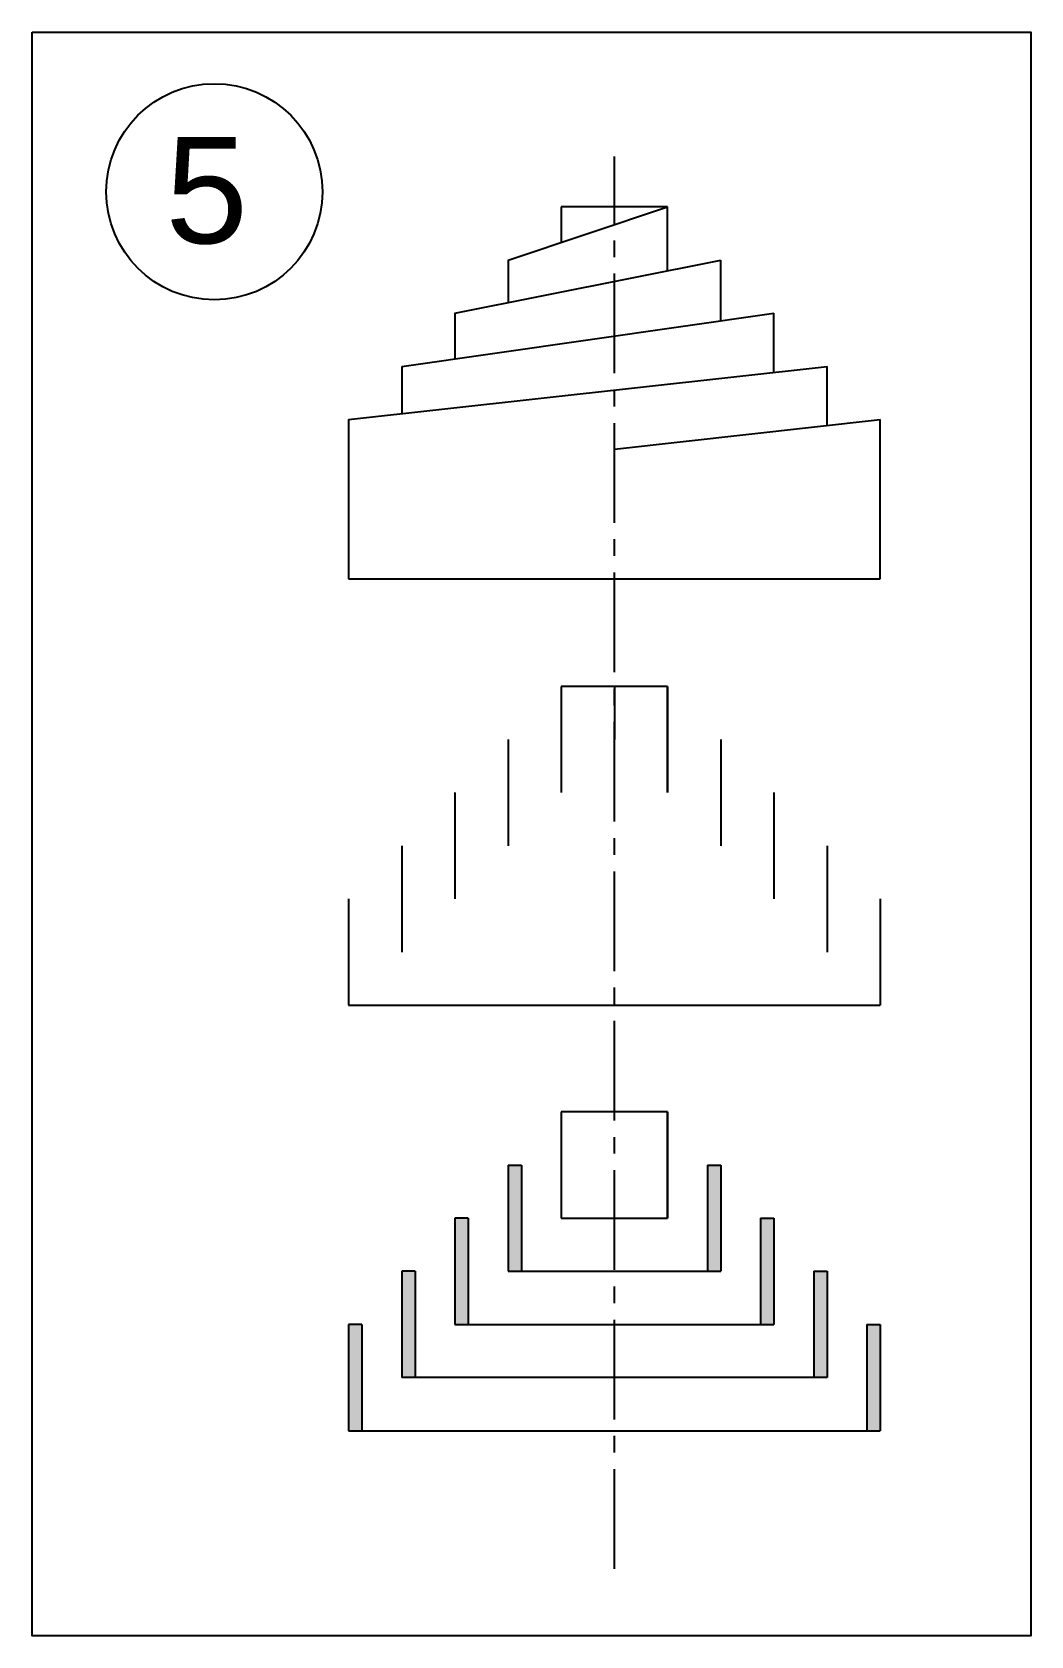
# Model space of a CAD drawing. Header units: inches. Extents: x 9 to 3869, y -675 to 528.
# Drawn here: x 3681 to 3868.9, y -674.6 to -372.8 of the extents above; entities that cross this region are included whole.
import ezdxf

# ---------------------------------------------------------------- set-up
doc = ezdxf.new("R2010")
doc.units = ezdxf.units.IN
doc.header["$MEASUREMENT"] = 0
doc.linetypes.add('CENTER2', pattern=[1.125, 0.75, -0.125, 0.125, -0.125])
doc.styles.get("Standard").update_dxf_attribs({"font": 'arial.ttf'})

msp = doc.modelspace()

# ---------------------------------------------------------------- hatches: boundary and pattern name
h = msp.add_hatch()
h.set_pattern_fill('ANGLE', color=256, scale=2.5)
h.set_pattern_definition([(0, (0, 0), (0, 0.6875), [0.5, -0.1875]), (90, (0, 0), (-0.6875, 4e-17), [0.5, -0.1875])])
h.paths.add_polyline_path([(3763.07431, -596.01114), (3760.57431, -596.01114), (3760.57431, -616.01114), (3763.07431, -616.01114)])
h.paths.add_polyline_path([(3743.07431, -616.01114), (3740.57431, -616.01114), (3740.57431, -636.01114), (3743.07431, -636.01114)])
h.paths.add_polyline_path([(3753.07431, -606.01114), (3750.57431, -606.01114), (3750.57431, -626.01114), (3753.07431, -626.01114)])
h.paths.add_polyline_path([(3773.07431, -586.01114), (3770.57431, -586.01114), (3770.57431, -606.01114), (3773.07431, -606.01114)])
h.paths.add_polyline_path([(3810.57431, -586.01114), (3808.07431, -586.01114), (3808.07431, -606.01114), (3810.57431, -606.01114)])
h.paths.add_polyline_path([(3820.57431, -596.01114), (3818.07431, -596.01114), (3818.07431, -616.01114), (3820.57431, -616.01114)])
h.paths.add_polyline_path([(3830.57431, -606.01114), (3828.07431, -606.01114), (3828.07431, -626.01114), (3830.57431, -626.01114)])
h.paths.add_polyline_path([(3840.57431, -616.01114), (3838.07431, -616.01114), (3838.07431, -636.01114), (3840.57431, -636.01114)])

# ---------------------------------------------------------------- linework, layer by layer
at = {"color": 1, "linetype": 'CENTER2', "ltscale": 25}
msp.add_line((3790.57431, -661.99737), (3790.57431, -396.18362), dxfattribs=at)
for p, q in [((3770.57431, -415.70019), (3800.57431, -405.70019)), ((3800.57431, -405.70019), (3780.57431, -405.70019)), ((3780.57431, -405.70019), (3780.57431, -412.36686)), ((3800.57431, -417.70019), (3800.57431, -405.70019)), ((3760.57431, -425.70019), (3810.57431, -415.70019)), ((3770.57431, -415.70019), (3770.57431, -423.70019)), ((3810.57431, -427.12876), (3810.57431, -415.70019)), ((3750.57431, -435.70019), (3820.57431, -425.70019)), ((3760.57431, -425.70019), (3760.57431, -434.27162)), ((3820.57431, -436.8113), (3820.57431, -425.70019)), ((3740.57431, -445.70019), (3830.57431, -435.70019)), ((3750.57431, -435.70019), (3750.57431, -444.58908)), ((3830.57431, -446.8113), (3830.57431, -435.70019)), ((3740.57431, -445.70019), (3740.57431, -475.70019)), ((3790.57431, -451.25574), (3840.57431, -445.70019)), ((3840.57431, -475.70019), (3840.57431, -445.70019)), ((3740.57431, -475.70019), (3840.57431, -475.70019)), ((3780.57431, -495.92951), (3780.57431, -515.92951)), ((3800.57431, -495.92951), (3780.57431, -495.92951)), ((3790.57431, -495.92951), (3790.57431, -505.92951)), ((3800.57431, -495.92951), (3800.57431, -515.92951)), ((3800.57431, -515.92951), (3800.57431, -495.92951)), ((3770.57431, -505.92951), (3770.57431, -525.92951)), ((3810.57431, -505.92951), (3810.57431, -525.92951)), ((3760.57431, -515.92951), (3760.57431, -535.92951)), ((3820.57431, -515.92951), (3820.57431, -535.92951)), ((3750.57431, -525.92951), (3750.57431, -545.92951)), ((3830.57431, -525.92951), (3830.57431, -545.92951)), ((3740.57431, -535.92951), (3740.57431, -555.92951)), ((3840.57431, -535.92951), (3840.57431, -555.92951)), ((3740.57431, -555.92951), (3840.57431, -555.92951)), ((3780.57431, -576.01114), (3780.57431, -596.01114)), ((3800.57431, -576.01114), (3780.57431, -576.01114)), ((3800.57431, -576.01114), (3800.57431, -596.01114)), ((3800.57431, -596.01114), (3800.57431, -576.01114)), ((3770.57431, -586.01114), (3770.57431, -606.01114)), ((3770.57431, -586.01114), (3773.07431, -586.01114)), ((3773.07431, -586.01114), (3773.07431, -606.01114)), ((3808.07431, -586.01114), (3808.07431, -606.01114)), ((3808.07431, -586.01114), (3810.57431, -586.01114)), ((3810.57431, -586.01114), (3810.57431, -606.01114)), ((3760.57431, -596.01114), (3760.57431, -616.01114)), ((3763.07431, -596.01114), (3760.57431, -596.01114)), ((3763.07431, -596.01114), (3763.07431, -616.01114)), ((3780.57431, -596.01114), (3800.57431, -596.01114)), ((3818.07431, -596.01114), (3818.07431, -616.01114)), ((3818.07431, -596.01114), (3820.57431, -596.01114)), ((3820.57431, -596.01114), (3820.57431, -616.01114)), ((3750.57431, -606.01114), (3750.57431, -626.01114)), ((3753.07431, -606.01114), (3750.57431, -606.01114)), ((3753.07431, -606.01114), (3753.07431, -626.01114)), ((3770.57431, -606.01114), (3810.57431, -606.01114)), ((3828.07431, -606.01114), (3828.07431, -626.01114)), ((3828.07431, -606.01114), (3830.57431, -606.01114)), ((3830.57431, -606.01114), (3830.57431, -626.01114)), ((3740.57431, -616.01114), (3740.57431, -636.01114)), ((3743.07431, -616.01114), (3740.57431, -616.01114)), ((3743.07431, -616.01114), (3743.07431, -636.01114)), ((3760.57431, -616.01114), (3820.57431, -616.01114)), ((3838.07431, -616.01114), (3838.07431, -636.01114)), ((3838.07431, -616.01114), (3840.57431, -616.01114)), ((3840.57431, -616.01114), (3840.57431, -636.01114)), ((3830.57431, -626.01114), (3750.57431, -626.01114)), ((3740.57431, -636.01114), (3840.57431, -636.01114))]:
    msp.add_line(p, q)
msp.add_lwpolyline([(3681.02358, -372.78965), (3868.93438, -372.78965), (3868.93438, -674.63312), (3681.02358, -674.63312)], close=True)
msp.add_circle((3715.30921, -402.84165), 20.34106)

# ---------------------------------------------------------------- texts
at = {"insert": (3690.57258, -392.54668), "char_height": 20, "attachment_point": 1}
msp.add_mtext_dynamic_manual_height_columns('  5', width=54.1868436, gutter_width=1, heights=[0], dxfattribs=at)

doc.saveas('drawing.dxf')
